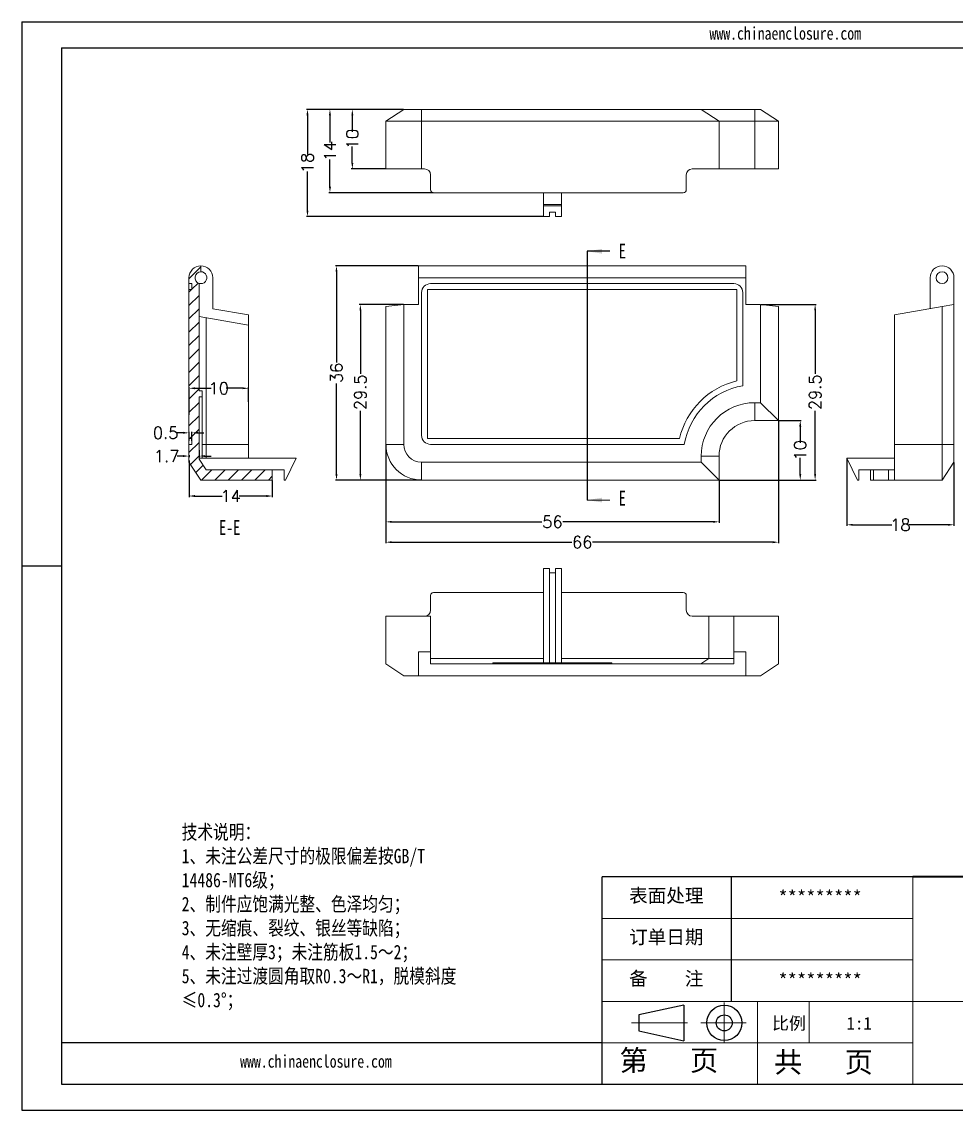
# Model space of a CAD drawing. Header units: inches. Extents: x 3735 to 5010, y 1126 to 1400.
# Drawn here: x 3871.2 to 4028.2, y 1125.7 to 1308.5 of the extents above; entities that cross this region are included whole.
import ezdxf

# ---------------------------------------------------------------- set-up
doc = ezdxf.new("R2010")
doc.units = ezdxf.units.IN
doc.header["$LTSCALE"] = 15
doc.linetypes.add('CENTER2', pattern=[28.575, 19.05, -3.175, 3.175, -3.175])
doc.linetypes.add('PHANTOM', pattern=[12.7, 6.35, -1.27, 1.27, -1.27, 1.27, -1.27])
doc.layers.add('文字', color=81, linetype='Continuous')
for name, color, linetype, lineweight in [('粗实线', 7, 'Continuous', 30), ('细实线', 3, 'Continuous', 9), ('细点划线', 2, 'CENTER2', 9)]:
    doc.layers.add(name, color=color, linetype=linetype, lineweight=lineweight)
doc.styles.add('SLDTEXTSTYLE6', font='TXT', dxfattribs={"width": 0.7})
doc.styles.get("Standard").update_dxf_attribs({"font": 'txt', "bigfont": 'gbcbig.shx'})
doc.styles.add('宋体', font='', dxfattribs={"width": 0.8, "height": 3.5})
doc.styles.get('宋体').set_extended_font_data('SimSun')
doc.dimstyles.new('2.5', dxfattribs={"dimtxt": 2, "dimasz": 1, "dimexe": 0.18, "dimexo": 0.0625, "dimgap": 0.09, "dimtad": 0, "dimdsep": 46, "dimtxsty": 'Standard', "dimcen": 1, "dimclrd": 3, "dimclre": 3, "dimclrt": 256, "dimadec": 0, "dimazin": 2, "dimtfac": 1, "dimtofl": 0, "dimtmove": 0, "dimatfit": 3, "dimfxl": 1, "dimtolj": 1, "dimtzin": 0, "dimarcsym": 0})

# ---------------------------------------------------------------- blocks, each defined once
blk = doc.blocks.new('*D323')
at = {"color": 3, "lineweight": -2}
for p, q in [((3932.37, 1237.48), (3932.37, 1224.34)), ((3988.37, 1231.48), (3988.37, 1224.34)), ((3933.37, 1224.52), (3958.61, 1224.52)), ((3987.37, 1224.52), (3962.12, 1224.52))]:
    blk.add_line(p, q, dxfattribs=at)
at = {"color": 3}
for points in [[(3933.37, 1224.69), (3933.37, 1224.36), (3932.37, 1224.52)], [(3987.37, 1224.69), (3987.37, 1224.36), (3988.37, 1224.52)]]:
    blk.add_solid(points, dxfattribs=at)
at = {"layer": 'Defpoints', "color": 0}
for p in [(3932.37, 1237.54), (3988.37, 1231.54), (3988.37, 1224.52)]:
    blk.add_point(p, dxfattribs=at)
at = {"insert": (3960.37, 1224.52), "char_height": 2, "attachment_point": 5}
blk.add_mtext('\\A1;56', dxfattribs=at)
blk = doc.blocks.new('*D324')
at = {"color": 3, "lineweight": -2}
for p, q in [((3998.37, 1241.48), (3998.37, 1220.92)), ((3932.37, 1237.48), (3932.37, 1220.92)), ((3933.37, 1221.1), (3963.61, 1221.1)), ((3997.37, 1221.1), (3967.12, 1221.1))]:
    blk.add_line(p, q, dxfattribs=at)
at = {"color": 3}
for points in [[(3933.37, 1221.27), (3933.37, 1220.93), (3932.37, 1221.1)], [(3997.37, 1221.27), (3997.37, 1220.93), (3998.37, 1221.1)]]:
    blk.add_solid(points, dxfattribs=at)
at = {"layer": 'Defpoints', "color": 0}
for p in [(3998.37, 1241.54), (3932.37, 1237.54), (3998.37, 1221.1)]:
    blk.add_point(p, dxfattribs=at)
at = {"insert": (3965.37, 1221.1), "char_height": 2, "attachment_point": 5}
blk.add_mtext('\\A1;66', dxfattribs=at)
blk = doc.blocks.new('*D325')
at = {"color": 3, "lineweight": -2}
for p, q in [((3935.31, 1261.04), (3927.9, 1261.04)), ((3928.08, 1260.04), (3928.08, 1249.38)), ((3928.08, 1232.54), (3928.08, 1243.2)), ((3938.31, 1231.54), (3927.9, 1231.54))]:
    blk.add_line(p, q, dxfattribs=at)
at = {"color": 3}
for points in [[(3927.92, 1260.04), (3928.25, 1260.04), (3928.08, 1261.04)], [(3927.92, 1232.54), (3928.25, 1232.54), (3928.08, 1231.54)]]:
    blk.add_solid(points, dxfattribs=at)
at = {"layer": 'Defpoints', "color": 0}
for p in [(3928.08, 1261.04), (3935.37, 1261.04), (3938.37, 1231.54)]:
    blk.add_point(p, dxfattribs=at)
at = {"insert": (3928.08, 1246.29), "char_height": 2, "attachment_point": 5, "rotation": 90}
blk.add_mtext('\\A1;29.5', dxfattribs=at)
blk = doc.blocks.new('*D326')
at = {"color": 3, "lineweight": -2}
for p, q in [((3937.81, 1267.54), (3923.89, 1267.54)), ((3924.07, 1266.54), (3924.07, 1251.3)), ((3924.07, 1232.54), (3924.07, 1247.79)), ((3938.31, 1231.54), (3923.89, 1231.54))]:
    blk.add_line(p, q, dxfattribs=at)
at = {"color": 3}
for points in [[(3923.9, 1266.54), (3924.23, 1266.54), (3924.07, 1267.54)], [(3923.9, 1232.54), (3924.23, 1232.54), (3924.07, 1231.54)]]:
    blk.add_solid(points, dxfattribs=at)
at = {"layer": 'Defpoints', "color": 0}
for p in [(3924.07, 1267.54), (3937.87, 1267.54), (3938.37, 1231.54)]:
    blk.add_point(p, dxfattribs=at)
at = {"insert": (3924.07, 1249.54), "char_height": 2, "attachment_point": 5, "rotation": 90}
blk.add_mtext('\\A1;36', dxfattribs=at)
blk = doc.blocks.new('*D327')
at = {"color": 3, "lineweight": -2}
for p, q in [((3998.43, 1241.54), (4002.2, 1241.54)), ((4002.02, 1240.54), (4002.02, 1237.8)), ((4002.02, 1232.54), (4002.02, 1235.29)), ((3988.43, 1231.54), (4002.2, 1231.54))]:
    blk.add_line(p, q, dxfattribs=at)
at = {"color": 3}
for points in [[(4001.85, 1240.54), (4002.19, 1240.54), (4002.02, 1241.54)], [(4001.85, 1232.54), (4002.19, 1232.54), (4002.02, 1231.54)]]:
    blk.add_solid(points, dxfattribs=at)
at = {"layer": 'Defpoints', "color": 0}
for p in [(3998.37, 1241.54), (4002.02, 1241.54), (3988.37, 1231.54)]:
    blk.add_point(p, dxfattribs=at)
at = {"insert": (4002.02, 1236.54), "char_height": 2, "attachment_point": 5, "rotation": 90}
blk.add_mtext('\\A1;10', dxfattribs=at)
blk = doc.blocks.new('*D328')
at = {"color": 3, "lineweight": -2}
for p, q in [((3995.43, 1261.04), (4004.7, 1261.04)), ((4004.52, 1260.04), (4004.52, 1249.38)), ((4004.52, 1232.54), (4004.52, 1243.2)), ((3988.43, 1231.54), (4004.7, 1231.54))]:
    blk.add_line(p, q, dxfattribs=at)
at = {"color": 3}
for points in [[(4004.36, 1260.04), (4004.69, 1260.04), (4004.52, 1261.04)], [(4004.36, 1232.54), (4004.69, 1232.54), (4004.52, 1231.54)]]:
    blk.add_solid(points, dxfattribs=at)
at = {"layer": 'Defpoints', "color": 0}
for p in [(3995.37, 1261.04), (4004.52, 1261.04), (3988.37, 1231.54)]:
    blk.add_point(p, dxfattribs=at)
at = {"insert": (4004.52, 1246.29), "char_height": 2, "attachment_point": 5, "rotation": 90}
blk.add_mtext('\\A1;29.5', dxfattribs=at)
blk = doc.blocks.new('*D329')
at = {"color": 3, "lineweight": -2}
for p, q in [((3935.31, 1293.83), (3926.55, 1293.83)), ((3926.73, 1292.83), (3926.73, 1290.08)), ((3926.73, 1284.83), (3926.73, 1287.57)), ((3932.31, 1283.83), (3926.55, 1283.83))]:
    blk.add_line(p, q, dxfattribs=at)
at = {"color": 3}
for points in [[(3926.57, 1292.83), (3926.9, 1292.83), (3926.73, 1293.83)], [(3926.57, 1284.83), (3926.9, 1284.83), (3926.73, 1283.83)]]:
    blk.add_solid(points, dxfattribs=at)
at = {"layer": 'Defpoints', "color": 0}
for p in [(3926.73, 1293.83), (3935.37, 1293.83), (3932.37, 1283.83)]:
    blk.add_point(p, dxfattribs=at)
at = {"insert": (3926.73, 1288.83), "char_height": 2, "attachment_point": 5, "rotation": 90}
blk.add_mtext('\\A1;10', dxfattribs=at)
blk = doc.blocks.new('*D330')
at = {"color": 3, "lineweight": -2}
for p, q in [((3935.31, 1293.83), (3922.79, 1293.83)), ((3922.97, 1292.83), (3922.97, 1288.25)), ((3922.97, 1280.83), (3922.97, 1285.4)), ((3940.31, 1279.83), (3922.79, 1279.83))]:
    blk.add_line(p, q, dxfattribs=at)
at = {"color": 3}
for points in [[(3922.8, 1292.83), (3923.14, 1292.83), (3922.97, 1293.83)], [(3922.8, 1280.83), (3923.14, 1280.83), (3922.97, 1279.83)]]:
    blk.add_solid(points, dxfattribs=at)
at = {"layer": 'Defpoints', "color": 0}
for p in [(3922.97, 1293.83), (3935.37, 1293.83), (3940.37, 1279.83)]:
    blk.add_point(p, dxfattribs=at)
at = {"insert": (3922.97, 1286.83), "char_height": 2, "attachment_point": 5, "rotation": 90}
blk.add_mtext('\\A1;14', dxfattribs=at)
blk = doc.blocks.new('*D331')
at = {"color": 3, "lineweight": -2}
for p, q in [((3935.31, 1293.83), (3919.01, 1293.83)), ((3919.19, 1292.83), (3919.19, 1286.25)), ((3919.19, 1276.83), (3919.19, 1283.4)), ((3958.81, 1275.83), (3919.01, 1275.83))]:
    blk.add_line(p, q, dxfattribs=at)
at = {"color": 3}
for points in [[(3919.02, 1292.83), (3919.36, 1292.83), (3919.19, 1293.83)], [(3919.02, 1276.83), (3919.36, 1276.83), (3919.19, 1275.83)]]:
    blk.add_solid(points, dxfattribs=at)
at = {"layer": 'Defpoints', "color": 0}
for p in [(3919.19, 1293.83), (3935.37, 1293.83), (3958.87, 1275.83)]:
    blk.add_point(p, dxfattribs=at)
at = {"insert": (3919.19, 1284.83), "char_height": 2, "attachment_point": 5, "rotation": 90}
blk.add_mtext('\\A1;18', dxfattribs=at)
blk = doc.blocks.new('*D332')
at = {"color": 3, "lineweight": -2}
for p, q in [((3900.98, 1236.57), (3900.98, 1235.39)), ((3898.28, 1235.57), (3897.28, 1235.57)), ((3899.28, 1235.73), (3899.28, 1235.39)), ((3901.98, 1235.57), (3902.98, 1235.57))]:
    blk.add_line(p, q, dxfattribs=at)
at = {"color": 3}
for points in [[(3898.28, 1235.74), (3898.28, 1235.41), (3899.28, 1235.57)], [(3901.98, 1235.74), (3901.98, 1235.41), (3900.98, 1235.57)]]:
    blk.add_solid(points, dxfattribs=at)
at = {"layer": 'Defpoints', "color": 0}
for p in [(3900.98, 1236.63), (3899.28, 1235.79), (3899.28, 1235.57)]:
    blk.add_point(p, dxfattribs=at)
at = {"insert": (3895.52, 1235.57), "char_height": 2, "attachment_point": 5}
blk.add_mtext('\\A1;1.7', dxfattribs=at)
blk = doc.blocks.new('*D333')
at = {"color": 3, "lineweight": -2}
for p, q in [((3898.28, 1239.48), (3897.28, 1239.48)), ((3899.28, 1238.11), (3899.28, 1239.66)), ((3899.78, 1238.11), (3899.78, 1239.66)), ((3900.78, 1239.48), (3901.78, 1239.48))]:
    blk.add_line(p, q, dxfattribs=at)
at = {"color": 3}
for points in [[(3898.28, 1239.65), (3898.28, 1239.32), (3899.28, 1239.48)], [(3900.78, 1239.65), (3900.78, 1239.32), (3899.78, 1239.48)]]:
    blk.add_solid(points, dxfattribs=at)
at = {"layer": 'Defpoints', "color": 0}
for p in [(3899.28, 1239.48), (3899.28, 1238.04), (3899.78, 1238.04)]:
    blk.add_point(p, dxfattribs=at)
at = {"insert": (3895.35, 1239.48), "char_height": 2, "attachment_point": 5}
blk.add_mtext('\\A1;0.5', dxfattribs=at)
blk = doc.blocks.new('*D334')
at = {"color": 3, "lineweight": -2}
for p, q in [((3899.28, 1242.49), (3899.28, 1247.14)), ((3900.28, 1246.96), (3903.02, 1246.96)), ((3908.28, 1246.96), (3905.53, 1246.96)), ((3909.28, 1244.71), (3909.28, 1247.14))]:
    blk.add_line(p, q, dxfattribs=at)
at = {"color": 3}
for points in [[(3900.28, 1247.13), (3900.28, 1246.8), (3899.28, 1246.96)], [(3908.28, 1247.13), (3908.28, 1246.8), (3909.28, 1246.96)]]:
    blk.add_solid(points, dxfattribs=at)
at = {"layer": 'Defpoints', "color": 0}
for p in [(3899.28, 1246.96), (3909.28, 1244.65), (3899.28, 1242.43)]:
    blk.add_point(p, dxfattribs=at)
at = {"insert": (3904.28, 1246.96), "char_height": 2, "attachment_point": 5}
blk.add_mtext('\\A1;10', dxfattribs=at)
blk = doc.blocks.new('*D335')
at = {"color": 3, "lineweight": -2}
for p, q in [((3899.28, 1234.84), (3899.28, 1228.68)), ((3913.28, 1231.48), (3913.28, 1228.68)), ((3900.28, 1228.86), (3904.85, 1228.86)), ((3912.28, 1228.86), (3907.7, 1228.86))]:
    blk.add_line(p, q, dxfattribs=at)
at = {"color": 3}
for points in [[(3900.28, 1229.03), (3900.28, 1228.69), (3899.28, 1228.86)], [(3912.28, 1229.03), (3912.28, 1228.69), (3913.28, 1228.86)]]:
    blk.add_solid(points, dxfattribs=at)
at = {"layer": 'Defpoints', "color": 0}
for p in [(3899.28, 1234.9), (3913.28, 1231.54), (3899.28, 1228.86)]:
    blk.add_point(p, dxfattribs=at)
at = {"insert": (3906.28, 1228.86), "char_height": 2, "attachment_point": 5}
blk.add_mtext('\\A1;14', dxfattribs=at)
blk = doc.blocks.new('*D336')
at = {"color": 3, "lineweight": -2}
for p, q in [((4009.86, 1235.18), (4009.86, 1223.85)), ((4027.86, 1234.48), (4027.86, 1223.85)), ((4010.86, 1224.03), (4017.43, 1224.03)), ((4026.86, 1224.03), (4020.28, 1224.03))]:
    blk.add_line(p, q, dxfattribs=at)
at = {"color": 3}
for points in [[(4010.86, 1224.19), (4010.86, 1223.86), (4009.86, 1224.03)], [(4026.86, 1224.19), (4026.86, 1223.86), (4027.86, 1224.03)]]:
    blk.add_solid(points, dxfattribs=at)
at = {"layer": 'Defpoints', "color": 0}
for p in [(4009.86, 1235.24), (4027.86, 1234.54), (4027.86, 1224.03)]:
    blk.add_point(p, dxfattribs=at)
at = {"insert": (4018.86, 1224.03), "char_height": 2, "attachment_point": 5}
blk.add_mtext('\\A1;18', dxfattribs=at)

msp = doc.modelspace()

# ---------------------------------------------------------------- hatches: boundary and pattern name
at = {"linetype": 'Continuous', "lineweight": 0}
h = msp.add_hatch(dxfattribs=at)
h.set_pattern_fill('ANSI31', color=4, scale=0.5, style=0)
h.set_pattern_definition([(45, (423.8252, -34.6311), (-1.122532, 1.122532), [])])
edge = h.paths.add_edge_path(flags=0)
edge.add_line((3899.775, 1238.545), (3899.775, 1237.545))
edge.add_line((3899.775, 1237.545), (3899.275, 1237.545))
edge.add_line((3899.275, 1237.545), (3899.275, 1234.545))
edge.add_line((3899.275, 1234.545), (3901.275, 1231.545))
edge.add_line((3901.275, 1231.545), (3913.275, 1231.545))
edge.add_line((3913.275, 1231.545), (3913.275, 1233.245))
edge.add_line((3913.275, 1233.245), (3902.185, 1233.245))
edge.add_line((3902.185, 1233.245), (3900.975, 1235.059))
edge.add_line((3900.975, 1235.059), (3900.975, 1245.545))
edge.add_line((3900.975, 1245.545), (3901.475, 1245.545))
edge.add_line((3901.475, 1245.545), (3901.475, 1246.545))
edge.add_line((3901.475, 1246.545), (3900.975, 1246.545))
edge.add_line((3900.975, 1246.545), (3900.975, 1264.591))
edge.add_arc((3901.275, 1265.545), 1, 90, 252.5424, ccw=False)
edge.add_line((3901.275, 1266.545), (3901.275, 1267.545))
edge.add_arc((3901.275, 1265.545), 2, 90, 180)
edge.add_line((3899.275, 1265.545), (3899.275, 1264.545))
edge.add_line((3899.275, 1264.545), (3899.775, 1264.545))
edge.add_line((3899.775, 1264.545), (3899.775, 1263.545))
edge.add_line((3899.775, 1263.545), (3899.275, 1263.545))
edge.add_line((3899.275, 1263.545), (3899.275, 1238.545))
edge.add_line((3899.275, 1238.545), (3899.775, 1238.545))

# ---------------------------------------------------------------- linework, layer by layer
for p, q in [((3871.166, 1308.548), (4129.827, 1308.548)), ((3871.166, 1308.548), (3871.166, 1125.657)), ((3877.859, 1304.194), (4125.472, 1304.194)), ((3877.859, 1304.194), (3877.859, 1130.011)), ((3877.859, 1217.102), (3871.166, 1217.102)), ((3871.166, 1210.329), (3871.166, 1125.657)), ((4020.963, 1164.848), (3968.708, 1164.848)), ((3968.708, 1130.011), (3968.708, 1164.848)), ((3990.481, 1143.946), (3990.481, 1164.848)), ((3968.708, 1136.978), (3877.859, 1136.978)), ((3877.859, 1130.011), (4125.472, 1130.011)), ((3871.166, 1125.657), (4129.827, 1125.657)), ((3871.166, 1125.657), (3990.916, 1125.657))]:
    msp.add_line(p, q)
at = {"color": 7, "linetype": 'Continuous', "lineweight": 15}
for p, q in [((3932.368, 1291.825), (3935.368, 1293.825)), ((3935.368, 1293.825), (3938.368, 1293.825)), ((3938.368, 1291.825), (3938.368, 1293.825)), ((3938.368, 1293.825), (3985.368, 1293.825)), ((3988.368, 1291.825), (3985.368, 1293.825)), ((3985.368, 1293.825), (3994.368, 1293.825)), ((3994.368, 1291.825), (3994.368, 1293.825)), ((3994.368, 1293.825), (3995.368, 1293.825)), ((3995.368, 1293.825), (3998.368, 1291.825)), ((3938.368, 1291.825), (3932.368, 1291.825)), ((3932.368, 1283.825), (3932.368, 1291.825)), ((3938.368, 1291.825), (3938.368, 1283.825)), ((3988.368, 1291.825), (3938.368, 1291.825)), ((3988.368, 1283.825), (3988.368, 1291.825)), ((3994.368, 1291.825), (3988.368, 1291.825)), ((3994.368, 1291.825), (3994.368, 1283.825)), ((3998.368, 1291.825), (3994.368, 1291.825)), ((3998.368, 1283.825), (3998.368, 1291.825)), ((3932.368, 1283.825), (3938.368, 1283.825)), ((3938.868, 1283.825), (3938.368, 1283.825)), ((3939.868, 1282.825), (3939.868, 1280.325)), ((3982.868, 1280.325), (3982.868, 1282.825)), ((3983.868, 1283.825), (3988.368, 1283.825)), ((3988.368, 1283.825), (3994.368, 1283.825)), ((3994.368, 1283.825), (3998.368, 1283.825)), ((3940.368, 1279.825), (3982.368, 1279.825)), ((3958.868, 1277.825), (3958.868, 1279.825)), ((3961.868, 1277.825), (3961.868, 1279.825)), ((3961.868, 1277.825), (3958.868, 1277.825)), ((3958.868, 1277.825), (3958.868, 1277.625)), ((3958.868, 1275.825), (3958.868, 1277.625)), ((3958.868, 1277.625), (3961.868, 1277.625)), ((3961.868, 1277.625), (3961.868, 1277.825)), ((3961.868, 1277.625), (3961.868, 1275.825)), ((3958.868, 1275.825), (3959.868, 1275.825)), ((3960.868, 1276.555), (3959.868, 1276.555)), ((3959.868, 1276.555), (3959.868, 1275.825)), ((3960.868, 1275.825), (3960.868, 1276.555)), ((3960.868, 1275.825), (3961.868, 1275.825)), ((3901.275, 1266.545), (3901.275, 1267.545)), ((3939.868, 1267.545), (3937.868, 1267.545)), ((3937.868, 1265.545), (3937.868, 1267.545)), ((3939.868, 1267.545), (3990.868, 1267.545)), ((3992.868, 1267.545), (3990.868, 1267.545)), ((3992.868, 1267.545), (3992.868, 1265.545)), ((3899.275, 1265.545), (3899.275, 1264.545)), ((3899.275, 1264.545), (3899.775, 1264.545)), ((3899.275, 1263.545), (3899.275, 1264.545)), ((3899.775, 1263.545), (3899.775, 1264.545)), ((3900.975, 1264.591), (3900.975, 1246.545)), ((3903.275, 1265.545), (3903.275, 1260.339)), ((3992.868, 1265.545), (3937.868, 1265.545)), ((3937.868, 1261.045), (3937.868, 1265.545)), ((3990.868, 1264.545), (3939.868, 1264.545)), ((3992.868, 1261.045), (3992.868, 1265.545)), ((4023.856, 1265.545), (4023.856, 1260.339)), ((4027.856, 1261.045), (4027.856, 1265.545)), ((3899.275, 1263.545), (3899.275, 1238.545)), ((3899.275, 1263.545), (3899.775, 1263.545)), ((3938.368, 1263.045), (3938.368, 1239.045)), ((3991.368, 1263.545), (3939.368, 1263.545)), ((3939.368, 1263.545), (3939.368, 1238.545)), ((3991.368, 1248.194), (3991.368, 1263.545)), ((3992.368, 1247.377), (3992.368, 1263.045)), ((3909.275, 1259.281), (3903.275, 1260.339)), ((3932.368, 1260.692), (3935.368, 1261.045)), ((3932.368, 1237.545), (3932.368, 1260.692)), ((3935.368, 1261.045), (3935.368, 1237.545)), ((3937.868, 1261.045), (3935.368, 1261.045)), ((3992.868, 1261.045), (3995.368, 1261.045)), ((3995.368, 1244.545), (3995.368, 1261.045)), ((3998.368, 1260.692), (3995.368, 1261.045)), ((3998.368, 1260.692), (3998.368, 1241.545)), ((4017.856, 1259.281), (4025.856, 1260.692)), ((4025.856, 1260.692), (4027.856, 1261.045)), ((4025.856, 1237.545), (4025.856, 1260.692)), ((4027.856, 1261.045), (4027.856, 1237.545)), ((3909.275, 1257.555), (3900.975, 1259.019)), ((3902.185, 1237.545), (3902.185, 1258.805)), ((3909.275, 1259.281), (3909.275, 1257.555)), ((4017.856, 1237.545), (4017.856, 1259.281)), ((3909.275, 1237.545), (3909.275, 1257.555)), ((3901.475, 1246.545), (3900.975, 1246.545)), ((3900.975, 1245.545), (3901.475, 1245.545)), ((3900.975, 1245.545), (3900.975, 1235.059)), ((3901.475, 1245.545), (3901.475, 1246.545)), ((3901.475, 1245.545), (3901.475, 1235.245)), ((3994.368, 1244.545), (3995.368, 1244.545)), ((3994.368, 1241.545), (3994.368, 1244.545)), ((3995.368, 1244.545), (3998.368, 1241.545)), ((3998.368, 1241.545), (3994.368, 1241.545)), ((3899.775, 1238.545), (3899.275, 1238.545)), ((3899.275, 1237.545), (3899.275, 1238.545)), ((3899.775, 1237.545), (3899.775, 1238.545)), ((3939.368, 1238.545), (3981.719, 1238.545)), ((3899.275, 1237.545), (3899.275, 1234.545)), ((3899.775, 1237.545), (3899.275, 1237.545)), ((3902.185, 1235.245), (3902.185, 1237.545)), ((3909.275, 1237.545), (3902.185, 1237.545)), ((3909.275, 1237.545), (3909.275, 1235.245)), ((3932.368, 1237.545), (3935.368, 1237.545)), ((3939.868, 1237.545), (3982.536, 1237.545)), ((4017.856, 1237.545), (4025.856, 1237.545)), ((4017.856, 1237.545), (4017.856, 1231.545)), ((4025.856, 1231.545), (4025.856, 1237.545)), ((4025.856, 1237.545), (4027.856, 1237.545)), ((4027.856, 1237.545), (4027.856, 1234.545)), ((3901.275, 1231.545), (3899.275, 1234.545)), ((3917.275, 1235.245), (3900.975, 1235.245)), ((3902.185, 1233.245), (3900.975, 1235.059)), ((3915.475, 1231.545), (3917.275, 1235.245)), ((3938.368, 1231.545), (3938.368, 1234.545)), ((3938.368, 1234.545), (3985.368, 1234.545)), ((3985.368, 1234.545), (3985.368, 1235.545)), ((3988.368, 1235.545), (3985.368, 1235.545)), ((3988.368, 1231.545), (3985.368, 1234.545)), ((3988.368, 1235.545), (3988.368, 1231.545)), ((4009.856, 1235.245), (4011.656, 1231.545)), ((4009.856, 1235.245), (4017.856, 1235.245)), ((4025.856, 1231.545), (4027.856, 1234.545)), ((3902.185, 1233.245), (3913.275, 1233.245)), ((3913.275, 1233.245), (3913.275, 1231.545)), ((3915.275, 1233.245), (3913.275, 1233.245)), ((3915.275, 1231.545), (3915.275, 1233.245)), ((4011.856, 1233.245), (4013.856, 1233.245)), ((4011.856, 1231.545), (4011.856, 1233.245)), ((4013.856, 1231.545), (4013.856, 1233.245)), ((4013.856, 1233.245), (4014.356, 1233.245)), ((4014.356, 1233.245), (4014.356, 1231.545)), ((4016.856, 1233.245), (4014.356, 1233.245)), ((4016.856, 1231.545), (4016.856, 1233.245)), ((4016.856, 1233.245), (4017.856, 1233.245)), ((3901.275, 1231.545), (3913.275, 1231.545)), ((3915.475, 1231.545), (3915.275, 1231.545)), ((3988.368, 1231.545), (3938.368, 1231.545)), ((4011.856, 1231.545), (4011.656, 1231.545)), ((4014.356, 1231.545), (4013.856, 1231.545)), ((4016.856, 1231.545), (4014.356, 1231.545)), ((4017.856, 1231.545), (4016.856, 1231.545)), ((4025.856, 1231.545), (4017.856, 1231.545)), ((3958.868, 1216.656), (3958.868, 1200.856)), ((3958.868, 1216.656), (3959.868, 1216.656)), ((3959.868, 1200.856), (3959.868, 1216.656)), ((3960.868, 1200.856), (3960.868, 1216.656)), ((3960.868, 1216.656), (3961.868, 1216.656)), ((3961.868, 1216.656), (3961.868, 1200.856)), ((3960.868, 1215.927), (3959.868, 1215.927)), ((3940.368, 1212.656), (3958.868, 1212.656)), ((3961.868, 1212.656), (3982.368, 1212.656)), ((3939.868, 1209.656), (3939.868, 1212.156)), ((3982.868, 1212.156), (3982.868, 1209.656)), ((3932.368, 1208.656), (3932.368, 1200.656)), ((3932.368, 1208.656), (3939.868, 1208.656)), ((3939.868, 1208.656), (3939.868, 1202.656)), ((3983.868, 1208.656), (3986.668, 1208.656)), ((3986.668, 1208.656), (3986.668, 1201.566)), ((3986.668, 1208.656), (3990.868, 1208.656)), ((3990.868, 1208.656), (3998.368, 1208.656)), ((3990.868, 1208.656), (3990.868, 1202.656)), ((3998.368, 1208.656), (3998.368, 1200.656)), ((3939.868, 1202.656), (3937.868, 1202.656)), ((3937.868, 1198.656), (3937.868, 1202.656)), ((3939.868, 1200.656), (3939.868, 1202.656)), ((3990.868, 1202.656), (3992.868, 1202.656)), ((3990.868, 1200.656), (3990.868, 1202.656)), ((3992.868, 1202.656), (3992.868, 1198.656)), ((3932.368, 1200.656), (3935.368, 1198.656)), ((3958.868, 1201.566), (3939.868, 1201.566)), ((3939.868, 1200.656), (3990.868, 1200.656)), ((3950.368, 1200.856), (3950.368, 1200.656)), ((3950.368, 1200.856), (3970.368, 1200.856)), ((3986.668, 1201.566), (3961.868, 1201.566)), ((3970.368, 1200.856), (3970.368, 1200.656)), ((3986.668, 1201.566), (3985.303, 1200.656)), ((3990.868, 1201.566), (3986.668, 1201.566)), ((3998.368, 1200.656), (3995.368, 1198.656)), ((3937.868, 1198.656), (3935.368, 1198.656)), ((3992.868, 1198.656), (3937.868, 1198.656)), ((3992.868, 1198.656), (3995.368, 1198.656))]:
    msp.add_line(p, q, dxfattribs=at)
at = {"color": 1, "linetype": 'PHANTOM', "lineweight": 30}
msp.add_line((3966.211, 1269.986), (3966.211, 1228.177), dxfattribs=at)
at = {"color": 7, "linetype": 'Continuous'}
msp.add_line((3970.011, 1269.986), (3966.211, 1269.986), dxfattribs=at)
at = {"color": 8, "linetype": 'Continuous', "lineweight": 15}
msp.add_line((3902.185, 1237.545), (3901.475, 1237.545), dxfattribs=at)
at = {"color": 7, "linetype": 'Continuous', "lineweight": 0}
msp.add_line((3970.011, 1228.177), (3966.211, 1228.177), dxfattribs=at)
at = {"color": 7, "linetype": 'Continuous', "lineweight": 15}
msp.add_circle((4025.856, 1265.545), 1, dxfattribs=at)
for centre, radius, start, end in [((3938.868, 1282.825), 1, 0, 90), ((3983.868, 1282.825), 1, 90, 180), ((3940.368, 1280.325), 0.5, 180, 270), ((3982.368, 1280.325), 0.5, 270, 0), ((3901.275, 1265.545), 2, 90, 180), ((3901.275, 1265.545), 2, 0, 90), ((4025.856, 1265.545), 2, 0, 180), ((3901.275, 1265.545), 1, 90, 252.5424), ((3901.275, 1265.545), 1, 252.5424, 90), ((3939.868, 1263.045), 1.5, 90, 180), ((3990.868, 1263.045), 1.5, 0, 90), ((3994.368, 1235.545), 13, 103.34236, 166.65764), ((3994.368, 1235.545), 12, 99.59407, 170.40593), ((3994.368, 1235.545), 9, 90, 180), ((3994.368, 1235.545), 6, 90, 180), ((3939.868, 1239.045), 1.5, 180, 270), ((3938.368, 1237.545), 6, 180, 270), ((3938.368, 1237.545), 3, 180, 270), ((3940.368, 1212.156), 0.5, 90, 180), ((3982.368, 1212.156), 0.5, 0, 90), ((3938.868, 1209.656), 1, 270, 0), ((3983.868, 1209.656), 1, 180, 270)]:
    msp.add_arc(centre, radius, start, end, dxfattribs=at)
at = {"color": 7, "linetype": 'Continuous'}
msp.add_solid([(3966.211, 1269.986), (3968.711, 1269.586), (3968.711, 1270.386)], dxfattribs=at)
at = {"color": 7, "linetype": 'Continuous', "lineweight": 0}
msp.add_solid([(3966.211, 1228.177), (3968.711, 1227.777), (3968.711, 1228.577)], dxfattribs=at)
at = {"layer": '粗实线', "color": 7, "lineweight": 40}
msp.add_line((4125.472, 1164.848), (4020.963, 1164.848), dxfattribs=at)
at = {"layer": '粗实线', "color": 7}
for p, q in [((3982.478, 1143.294), (3974.865, 1141.68)), ((3982.478, 1143.294), (3982.478, 1137.328)), ((3974.865, 1141.68), (3974.865, 1138.988)), ((3974.865, 1138.988), (3982.478, 1137.328))]:
    msp.add_line(p, q, dxfattribs=at)
for radius in [2.96, 1.346]:
    msp.add_circle((3989.253, 1140.334), radius, dxfattribs=at)
at = {"layer": '细实线', "color": 7}
for p, q in [((4020.963, 1164.848), (4020.963, 1130.011)), ((4020.963, 1157.88), (3968.708, 1157.88)), ((4020.963, 1150.913), (3968.708, 1150.913)), ((4125.472, 1143.946), (3968.708, 1143.946)), ((3994.835, 1143.946), (3994.835, 1130.011)), ((4003.544, 1143.946), (4003.544, 1136.978)), ((4020.963, 1136.978), (3968.708, 1136.978))]:
    msp.add_line(p, q, dxfattribs=at)
at = {"layer": '细点划线', "color": 7}
for p, q in [((3989.253, 1143.741), (3989.253, 1136.978)), ((3973.651, 1140.334), (3983.061, 1140.334)), ((3985.295, 1140.334), (3992.945, 1140.334))]:
    msp.add_line(p, q, dxfattribs=at)

# ---------------------------------------------------------------- texts
at = {"color": 7, "linetype": 'Continuous', "char_height": 2.5, "attachment_point": 1, "style": 'SLDTEXTSTYLE6'}
for s, insert in [('E', (3971.531, 1271.274)), ('E', (3971.529, 1229.745)), ('E-E', (3904.327, 1224.806))]:
    msp.add_mtext(s, dxfattribs=dict(at, insert=insert))
at = {"char_height": 2.29131, "width": 1302.26849, "attachment_point": 1}
for s, insert in [('{\\fSimHei|b0|i0|c134|p49;表面处理}', (3973.252, 1162.87)), ('{\\fSimHei|b0|i0|c134|p49;*********}', (3998.348, 1162.576)), ('{\\fSimHei|b0|i0|c134|p49;订单日期}', (3973.252, 1155.903)), ('{\\fSimHei|b0|i0|c134|p49;备    注}', (3973.252, 1148.936)), ('{\\fSimHei|b0|i0|c134|p49;*********}', (3998.348, 1148.641))]:
    msp.add_mtext(s, dxfattribs=dict(at, insert=insert))
at = {"layer": '文字', "color": 0, "attachment_point": 1, "style": '宋体'}
for s, insert, char_height, width in [('www.chinaenclosure.com', (3986.759, 1307.67), 2.1289, 37.40266), ('{\\H1.111x;技术说明：\\P1、未注公差尺寸的极限偏差按GB/T 14486-MT6级；\\P2、制件应饱满光整、色泽均匀；\\P3、无缩痕、裂纹、银丝等缺陷；\\P4、未注壁厚3；未注筋板1.5～2；\\P5、未注过渡圆角取R0.3～R1，脱模斜度≤0.3%%D；}', (3898.052, 1173.61), 2.17728, 49.04193), ('www.chinaenclosure.com', (3907.868, 1134.94), 2.1289, 37.40266)]:
    msp.add_mtext(s, dxfattribs=dict(at, insert=insert, char_height=char_height, width=width))
at = {"layer": '细实线', "color": 7, "attachment_point": 1}
for s, insert, char_height, width in [('{\\fSimSun|b0|i0|c134|p54;比例}', (3997.274, 1141.307), 2.09019, 9.17528), ('{\\fSimSun|b0|i0|c134|p54;1:1}', (4009.793, 1141.307), 2.09019, 9.17528), ('{\\fSimSun|b0|i0|c134|p54;第   页}', (3971.639, 1135.781), 3.48365, 26.12736), ('{\\fSimSun|b0|i0|c134|p54; 共   页}', (3995.262, 1135.485), 3.48365, 26.12736)]:
    msp.add_mtext(s, dxfattribs=dict(at, insert=insert, char_height=char_height, width=width))

# ---------------------------------------------------------------- dimensions: what is measured, and where the dimension line sits
for base, p1, p2, picture, middle in [((3919.189, 1293.825), (3958.868, 1275.825), (3935.368, 1293.825), '*D331', (3919.189, 1284.825)), ((3922.969, 1293.825), (3940.368, 1279.825), (3935.368, 1293.825), '*D330', (3922.969, 1286.825)), ((3926.733, 1293.825), (3932.368, 1283.825), (3935.368, 1293.825), '*D329', (3926.733, 1288.825)), ((3924.068, 1267.545), (3938.368, 1231.545), (3937.868, 1267.545), '*D326', (3924.068, 1249.545)), ((3928.085, 1261.045), (3938.368, 1231.545), (3935.368, 1261.045), '*D325', (3928.085, 1246.295)), ((4004.523, 1261.045), (3988.368, 1231.545), (3995.368, 1261.045), '*D328', (4004.523, 1246.295)), ((4002.02, 1241.545), (3988.368, 1231.545), (3998.368, 1241.545), '*D327', (4002.02, 1236.545))]:
    dim = msp.add_linear_dim(base=base, p1=p1, p2=p2, angle=90, dimstyle='2.5')
    dim.commit()
    dim.dimension.update_dxf_attribs({"geometry": picture, "text_midpoint": middle})
for base, p1, p2, picture, middle in [((3899.275, 1246.965), (3909.275, 1244.651), (3899.275, 1242.43), '*D334', (3904.275, 1246.965)), ((3899.275, 1239.484), (3899.775, 1238.045), (3899.275, 1238.045), '*D333', (3895.352, 1239.484)), ((3998.368, 1221.099), (3932.368, 1237.545), (3998.368, 1241.545), '*D324', (3965.368, 1221.099)), ((3899.275, 1235.574), (3900.975, 1236.635), (3899.275, 1235.791), '*D332', (3895.519, 1235.574)), ((3988.368, 1224.524), (3932.368, 1237.545), (3988.368, 1231.545), '*D323', (3960.368, 1224.524)), ((3899.275, 1228.861), (3913.275, 1231.545), (3899.275, 1234.9), '*D335', (3906.275, 1228.861)), ((4027.856, 1224.026), (4009.856, 1235.245), (4027.856, 1234.545), '*D336', (4018.856, 1224.026))]:
    dim = msp.add_linear_dim(base=base, p1=p1, p2=p2, dimstyle='2.5')
    dim.commit()
    dim.dimension.update_dxf_attribs({"geometry": picture, "text_midpoint": middle})

doc.saveas('drawing.dxf')
